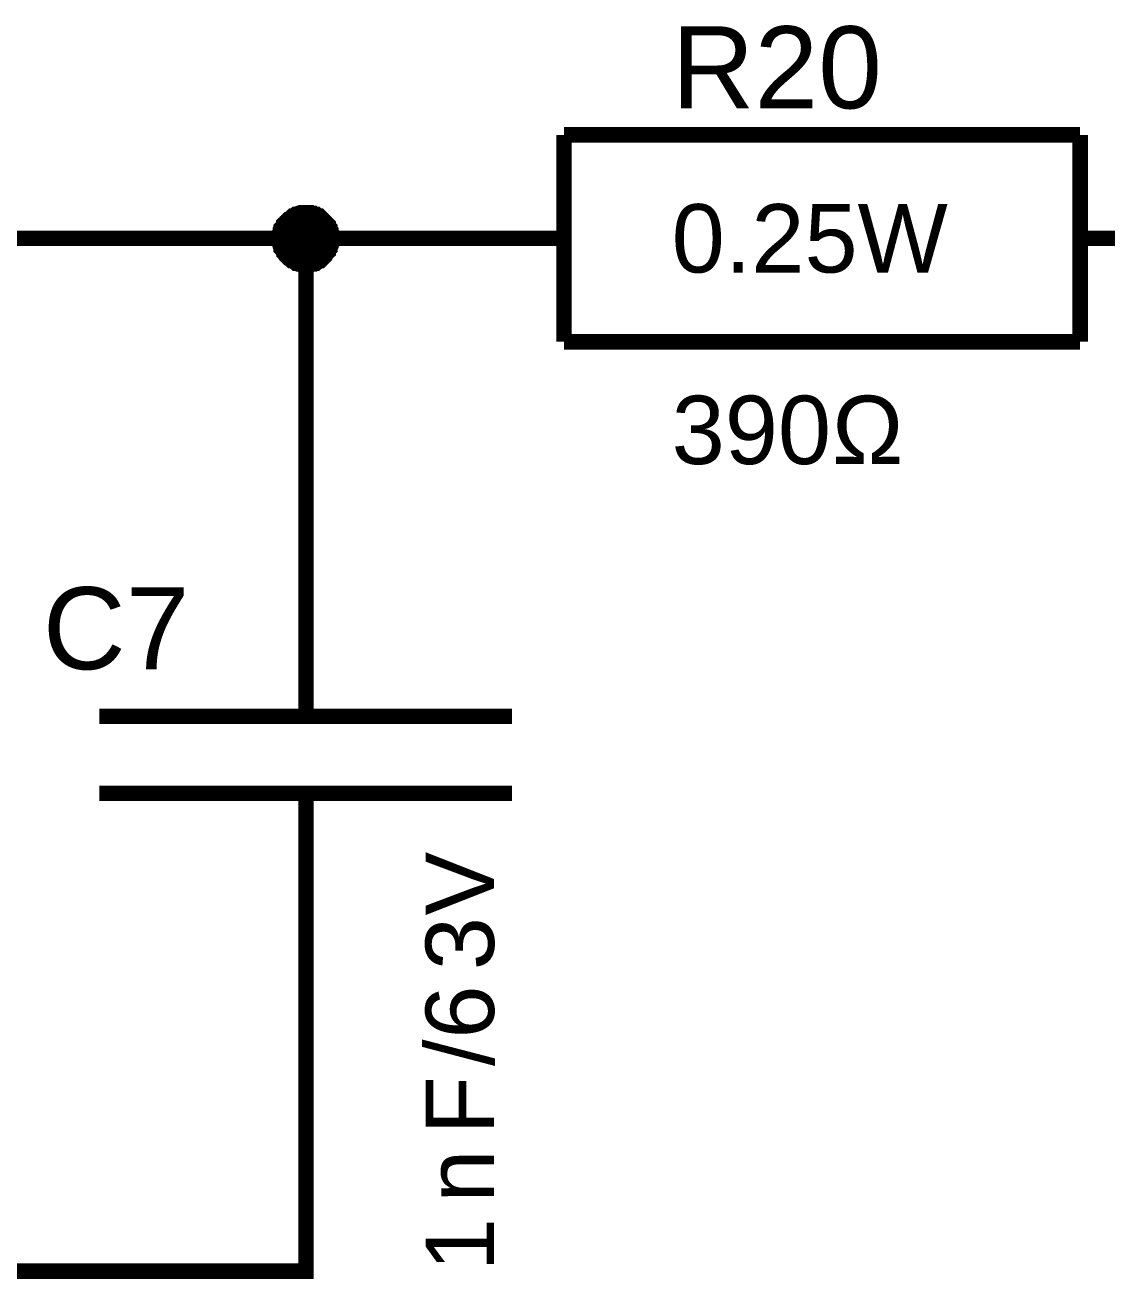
# Model space of a CAD drawing. Header units: millimetres. Extents: x -2024 to 917, y -725 to 13.
# Drawn here: x -1974.33 to -1953.37, y -689.32 to -665.04 of the extents above; entities that cross this region are included whole.
import ezdxf

# ---------------------------------------------------------------- set-up
doc = ezdxf.new("R2010")
doc.units = ezdxf.units.MM
doc.styles.get("Standard").update_dxf_attribs({"font": 'arial.ttf'})

msp = doc.modelspace()

# ---------------------------------------------------------------- linework, layer by layer
at = {"color": 7}
for points, const_width in [([(-1963.884, -667.163), (-1963.884, -671.171)], 0.3), ([(-1963.884, -667.163), (-1953.887, -667.163)], 0.3), ([(-1953.887, -667.163), (-1953.887, -671.171)], 0.3), ([(-1969.396, -669.167), (-1969.396, -669.134), (-1969.396, -669.117), (-1969.396, -669.084), (-1969.379, -669.068), (-1969.379, -669.035), (-1969.379, -669.018), (-1969.363, -669.001), (-1969.363, -668.968), (-1969.346, -668.952), (-1969.329, -668.935), (-1969.313, -668.902), (-1969.313, -668.885), (-1969.296, -668.869), (-1969.28, -668.852), (-1969.263, -668.836), (-1969.247, -668.819), (-1969.23, -668.803), (-1969.214, -668.786), (-1969.181, -668.77), (-1969.164, -668.753), (-1969.147, -668.736), (-1969.131, -668.736), (-1969.098, -668.72), (-1969.081, -668.703), (-1969.065, -668.703), (-1969.032, -668.687), (-1969.015, -668.687), (-1968.982, -668.687), (-1968.965, -668.67), (-1968.932, -668.67), (-1968.916, -668.67), (-1968.883, -668.67)], 0.3), ([(-1969.396, -669.167), (-1969.396, -669.134), (-1969.396, -669.117), (-1969.396, -669.084), (-1969.379, -669.068), (-1969.379, -669.035), (-1969.379, -669.018), (-1969.363, -669.001), (-1969.363, -668.968), (-1969.346, -668.952), (-1969.329, -668.935), (-1969.313, -668.902), (-1969.313, -668.885), (-1969.296, -668.869), (-1969.28, -668.852), (-1969.263, -668.836), (-1969.247, -668.819), (-1969.23, -668.803), (-1969.214, -668.786), (-1969.181, -668.77), (-1969.164, -668.753), (-1969.147, -668.736), (-1969.131, -668.736), (-1969.098, -668.72), (-1969.081, -668.703), (-1969.065, -668.703), (-1969.032, -668.687), (-1969.015, -668.687), (-1968.982, -668.687), (-1968.965, -668.67), (-1968.932, -668.67), (-1968.916, -668.67), (-1968.883, -668.67)], 0.3), ([(-1969.396, -669.167), (-1969.396, -669.134), (-1969.396, -669.117), (-1969.396, -669.084), (-1969.379, -669.068), (-1969.379, -669.035), (-1969.379, -669.018), (-1969.363, -669.001), (-1969.363, -668.968), (-1969.346, -668.952), (-1969.329, -668.935), (-1969.313, -668.902), (-1969.313, -668.885), (-1969.296, -668.869), (-1969.28, -668.852), (-1969.263, -668.836), (-1969.247, -668.819), (-1969.23, -668.803), (-1969.214, -668.786), (-1969.181, -668.77), (-1969.164, -668.753), (-1969.147, -668.736), (-1969.131, -668.736), (-1969.098, -668.72), (-1969.081, -668.703), (-1969.065, -668.703), (-1969.032, -668.687), (-1969.015, -668.687), (-1968.982, -668.687), (-1968.965, -668.67), (-1968.932, -668.67), (-1968.916, -668.67), (-1968.883, -668.67)], 0.3), ([(-1969.396, -669.167), (-1969.396, -669.134), (-1969.396, -669.117), (-1969.396, -669.084), (-1969.379, -669.068), (-1969.379, -669.035), (-1969.379, -669.018), (-1969.363, -669.001), (-1969.363, -668.968), (-1969.346, -668.952), (-1969.329, -668.935), (-1969.313, -668.902), (-1969.313, -668.885), (-1969.296, -668.869), (-1969.28, -668.852), (-1969.263, -668.836), (-1969.247, -668.819), (-1969.23, -668.803), (-1969.214, -668.786), (-1969.181, -668.77), (-1969.164, -668.753), (-1969.147, -668.736), (-1969.131, -668.736), (-1969.098, -668.72), (-1969.081, -668.703), (-1969.065, -668.703), (-1969.032, -668.687), (-1969.015, -668.687), (-1968.982, -668.687), (-1968.965, -668.67), (-1968.932, -668.67), (-1968.916, -668.67), (-1968.883, -668.67)], 0.3), ([(-1969.396, -669.167), (-1969.396, -669.134), (-1969.396, -669.117), (-1969.396, -669.084), (-1969.379, -669.068), (-1969.379, -669.035), (-1969.379, -669.018), (-1969.363, -669.001), (-1969.363, -668.968), (-1969.346, -668.952), (-1969.329, -668.935), (-1969.313, -668.902), (-1969.313, -668.885), (-1969.296, -668.869), (-1969.28, -668.852), (-1969.263, -668.836), (-1969.247, -668.819), (-1969.23, -668.803), (-1969.214, -668.786), (-1969.181, -668.77), (-1969.164, -668.753), (-1969.147, -668.736), (-1969.131, -668.736), (-1969.098, -668.72), (-1969.081, -668.703), (-1969.065, -668.703), (-1969.032, -668.687), (-1969.015, -668.687), (-1968.982, -668.687), (-1968.965, -668.67), (-1968.932, -668.67), (-1968.916, -668.67), (-1968.883, -668.67)], 0.0991), ([(-1969.396, -669.167), (-1969.396, -669.134), (-1969.396, -669.117), (-1969.396, -669.084), (-1969.379, -669.068), (-1969.379, -669.035), (-1969.379, -669.018), (-1969.363, -669.001), (-1969.363, -668.968), (-1969.346, -668.952), (-1969.329, -668.935), (-1969.313, -668.902), (-1969.313, -668.885), (-1969.296, -668.869), (-1969.28, -668.852), (-1969.263, -668.836), (-1969.247, -668.819), (-1969.23, -668.803), (-1969.214, -668.786), (-1969.181, -668.77), (-1969.164, -668.753), (-1969.147, -668.736), (-1969.131, -668.736), (-1969.098, -668.72), (-1969.081, -668.703), (-1969.065, -668.703), (-1969.032, -668.687), (-1969.015, -668.687), (-1968.982, -668.687), (-1968.965, -668.67), (-1968.932, -668.67), (-1968.916, -668.67), (-1968.883, -668.67)], 0.0991), ([(-1969.396, -669.167), (-1969.396, -669.134), (-1969.396, -669.117), (-1969.396, -669.084), (-1969.379, -669.068), (-1969.379, -669.035), (-1969.379, -669.018), (-1969.363, -669.001), (-1969.363, -668.968), (-1969.346, -668.952), (-1969.329, -668.935), (-1969.313, -668.902), (-1969.313, -668.885), (-1969.296, -668.869), (-1969.28, -668.852), (-1969.263, -668.836), (-1969.247, -668.819), (-1969.23, -668.803), (-1969.214, -668.786), (-1969.181, -668.77), (-1969.164, -668.753), (-1969.147, -668.736), (-1969.131, -668.736), (-1969.098, -668.72), (-1969.081, -668.703), (-1969.065, -668.703), (-1969.032, -668.687), (-1969.015, -668.687), (-1968.982, -668.687), (-1968.965, -668.67), (-1968.932, -668.67), (-1968.916, -668.67), (-1968.883, -668.67)], 0.0991), ([(-1969.396, -669.167), (-1969.396, -669.134), (-1969.396, -669.117), (-1969.396, -669.084), (-1969.379, -669.068), (-1969.379, -669.035), (-1969.379, -669.018), (-1969.363, -669.001), (-1969.363, -668.968), (-1969.346, -668.952), (-1969.329, -668.935), (-1969.313, -668.902), (-1969.313, -668.885), (-1969.296, -668.869), (-1969.28, -668.852), (-1969.263, -668.836), (-1969.247, -668.819), (-1969.23, -668.803), (-1969.214, -668.786), (-1969.181, -668.77), (-1969.164, -668.753), (-1969.147, -668.736), (-1969.131, -668.736), (-1969.098, -668.72), (-1969.081, -668.703), (-1969.065, -668.703), (-1969.032, -668.687), (-1969.015, -668.687), (-1968.982, -668.687), (-1968.965, -668.67), (-1968.932, -668.67), (-1968.916, -668.67), (-1968.883, -668.67)], 0.0991), ([(-1968.883, -668.67), (-1968.883, -668.67)], 0.3), ([(-1968.883, -668.67), (-1968.849, -668.67), (-1968.833, -668.67), (-1968.8, -668.67), (-1968.783, -668.687), (-1968.75, -668.687), (-1968.734, -668.687), (-1968.717, -668.703), (-1968.684, -668.703), (-1968.667, -668.72), (-1968.651, -668.736), (-1968.618, -668.736), (-1968.601, -668.753), (-1968.585, -668.77), (-1968.568, -668.786), (-1968.552, -668.803), (-1968.535, -668.819), (-1968.518, -668.836), (-1968.502, -668.852), (-1968.485, -668.869), (-1968.469, -668.885), (-1968.452, -668.902), (-1968.452, -668.935), (-1968.436, -668.952), (-1968.419, -668.968), (-1968.419, -669.001), (-1968.403, -669.018), (-1968.403, -669.035), (-1968.403, -669.068), (-1968.386, -669.084), (-1968.386, -669.117), (-1968.386, -669.134), (-1968.386, -669.167)], 0.3), ([(-1968.883, -668.67), (-1968.883, -668.67)], 0.3), ([(-1968.883, -668.67), (-1968.849, -668.67), (-1968.833, -668.67), (-1968.8, -668.67), (-1968.783, -668.687), (-1968.75, -668.687), (-1968.734, -668.687), (-1968.717, -668.703), (-1968.684, -668.703), (-1968.667, -668.72), (-1968.651, -668.736), (-1968.618, -668.736), (-1968.601, -668.753), (-1968.585, -668.77), (-1968.568, -668.786), (-1968.552, -668.803), (-1968.535, -668.819), (-1968.518, -668.836), (-1968.502, -668.852), (-1968.485, -668.869), (-1968.469, -668.885), (-1968.452, -668.902), (-1968.452, -668.935), (-1968.436, -668.952), (-1968.419, -668.968), (-1968.419, -669.001), (-1968.403, -669.018), (-1968.403, -669.035), (-1968.403, -669.068), (-1968.386, -669.084), (-1968.386, -669.117), (-1968.386, -669.134), (-1968.386, -669.167)], 0.3), ([(-1968.883, -668.67), (-1968.883, -668.67)], 0.3), ([(-1968.883, -668.67), (-1968.849, -668.67), (-1968.833, -668.67), (-1968.8, -668.67), (-1968.783, -668.687), (-1968.75, -668.687), (-1968.734, -668.687), (-1968.717, -668.703), (-1968.684, -668.703), (-1968.667, -668.72), (-1968.651, -668.736), (-1968.618, -668.736), (-1968.601, -668.753), (-1968.585, -668.77), (-1968.568, -668.786), (-1968.552, -668.803), (-1968.535, -668.819), (-1968.518, -668.836), (-1968.502, -668.852), (-1968.485, -668.869), (-1968.469, -668.885), (-1968.452, -668.902), (-1968.452, -668.935), (-1968.436, -668.952), (-1968.419, -668.968), (-1968.419, -669.001), (-1968.403, -669.018), (-1968.403, -669.035), (-1968.403, -669.068), (-1968.386, -669.084), (-1968.386, -669.117), (-1968.386, -669.134), (-1968.386, -669.167)], 0.3), ([(-1968.883, -668.67), (-1968.883, -668.67)], 0.3), ([(-1968.883, -668.67), (-1968.849, -668.67), (-1968.833, -668.67), (-1968.8, -668.67), (-1968.783, -668.687), (-1968.75, -668.687), (-1968.734, -668.687), (-1968.717, -668.703), (-1968.684, -668.703), (-1968.667, -668.72), (-1968.651, -668.736), (-1968.618, -668.736), (-1968.601, -668.753), (-1968.585, -668.77), (-1968.568, -668.786), (-1968.552, -668.803), (-1968.535, -668.819), (-1968.518, -668.836), (-1968.502, -668.852), (-1968.485, -668.869), (-1968.469, -668.885), (-1968.452, -668.902), (-1968.452, -668.935), (-1968.436, -668.952), (-1968.419, -668.968), (-1968.419, -669.001), (-1968.403, -669.018), (-1968.403, -669.035), (-1968.403, -669.068), (-1968.386, -669.084), (-1968.386, -669.117), (-1968.386, -669.134), (-1968.386, -669.167)], 0.3), ([(-1968.883, -668.67), (-1968.883, -668.67)], 0.0991), ([(-1968.883, -668.67), (-1968.849, -668.67), (-1968.833, -668.67), (-1968.8, -668.67), (-1968.783, -668.687), (-1968.75, -668.687), (-1968.734, -668.687), (-1968.717, -668.703), (-1968.684, -668.703), (-1968.667, -668.72), (-1968.651, -668.736), (-1968.618, -668.736), (-1968.601, -668.753), (-1968.585, -668.77), (-1968.568, -668.786), (-1968.552, -668.803), (-1968.535, -668.819), (-1968.518, -668.836), (-1968.502, -668.852), (-1968.485, -668.869), (-1968.469, -668.885), (-1968.452, -668.902), (-1968.452, -668.935), (-1968.436, -668.952), (-1968.419, -668.968), (-1968.419, -669.001), (-1968.403, -669.018), (-1968.403, -669.035), (-1968.403, -669.068), (-1968.386, -669.084), (-1968.386, -669.117), (-1968.386, -669.134), (-1968.386, -669.167)], 0.0991), ([(-1968.883, -668.67), (-1968.883, -668.67)], 0.0991), ([(-1968.883, -668.67), (-1968.849, -668.67), (-1968.833, -668.67), (-1968.8, -668.67), (-1968.783, -668.687), (-1968.75, -668.687), (-1968.734, -668.687), (-1968.717, -668.703), (-1968.684, -668.703), (-1968.667, -668.72), (-1968.651, -668.736), (-1968.618, -668.736), (-1968.601, -668.753), (-1968.585, -668.77), (-1968.568, -668.786), (-1968.552, -668.803), (-1968.535, -668.819), (-1968.518, -668.836), (-1968.502, -668.852), (-1968.485, -668.869), (-1968.469, -668.885), (-1968.452, -668.902), (-1968.452, -668.935), (-1968.436, -668.952), (-1968.419, -668.968), (-1968.419, -669.001), (-1968.403, -669.018), (-1968.403, -669.035), (-1968.403, -669.068), (-1968.386, -669.084), (-1968.386, -669.117), (-1968.386, -669.134), (-1968.386, -669.167)], 0.0991), ([(-1968.883, -668.67), (-1968.883, -668.67)], 0.0991), ([(-1968.883, -668.67), (-1968.849, -668.67), (-1968.833, -668.67), (-1968.8, -668.67), (-1968.783, -668.687), (-1968.75, -668.687), (-1968.734, -668.687), (-1968.717, -668.703), (-1968.684, -668.703), (-1968.667, -668.72), (-1968.651, -668.736), (-1968.618, -668.736), (-1968.601, -668.753), (-1968.585, -668.77), (-1968.568, -668.786), (-1968.552, -668.803), (-1968.535, -668.819), (-1968.518, -668.836), (-1968.502, -668.852), (-1968.485, -668.869), (-1968.469, -668.885), (-1968.452, -668.902), (-1968.452, -668.935), (-1968.436, -668.952), (-1968.419, -668.968), (-1968.419, -669.001), (-1968.403, -669.018), (-1968.403, -669.035), (-1968.403, -669.068), (-1968.386, -669.084), (-1968.386, -669.117), (-1968.386, -669.134), (-1968.386, -669.167)], 0.0991), ([(-1968.883, -668.67), (-1968.883, -668.67)], 0.0991), ([(-1968.883, -668.67), (-1968.849, -668.67), (-1968.833, -668.67), (-1968.8, -668.67), (-1968.783, -668.687), (-1968.75, -668.687), (-1968.734, -668.687), (-1968.717, -668.703), (-1968.684, -668.703), (-1968.667, -668.72), (-1968.651, -668.736), (-1968.618, -668.736), (-1968.601, -668.753), (-1968.585, -668.77), (-1968.568, -668.786), (-1968.552, -668.803), (-1968.535, -668.819), (-1968.518, -668.836), (-1968.502, -668.852), (-1968.485, -668.869), (-1968.469, -668.885), (-1968.452, -668.902), (-1968.452, -668.935), (-1968.436, -668.952), (-1968.419, -668.968), (-1968.419, -669.001), (-1968.403, -669.018), (-1968.403, -669.035), (-1968.403, -669.068), (-1968.386, -669.084), (-1968.386, -669.117), (-1968.386, -669.134), (-1968.386, -669.167)], 0.0991), ([(-1968.883, -675.426), (-1968.883, -669.167), (-1978.879, -669.167), (-1978.879, -671.667)], 0.3), ([(-1968.883, -669.68), (-1968.916, -669.68), (-1968.932, -669.68), (-1968.965, -669.68), (-1968.982, -669.664), (-1969.015, -669.664), (-1969.032, -669.664), (-1969.065, -669.647), (-1969.081, -669.647), (-1969.098, -669.631), (-1969.131, -669.614), (-1969.147, -669.598), (-1969.164, -669.598), (-1969.181, -669.581), (-1969.214, -669.564), (-1969.23, -669.548), (-1969.247, -669.531), (-1969.263, -669.515), (-1969.28, -669.498), (-1969.296, -669.465), (-1969.313, -669.448), (-1969.313, -669.432), (-1969.329, -669.415), (-1969.346, -669.382), (-1969.363, -669.366), (-1969.363, -669.349), (-1969.379, -669.316), (-1969.379, -669.299), (-1969.379, -669.266), (-1969.396, -669.25), (-1969.396, -669.217), (-1969.396, -669.2), (-1969.396, -669.167)], 0.3), ([(-1969.396, -669.167), (-1969.396, -669.167)], 0.3), ([(-1968.883, -669.68), (-1968.916, -669.68), (-1968.932, -669.68), (-1968.965, -669.68), (-1968.982, -669.664), (-1969.015, -669.664), (-1969.032, -669.664), (-1969.065, -669.647), (-1969.081, -669.647), (-1969.098, -669.631), (-1969.131, -669.614), (-1969.147, -669.598), (-1969.164, -669.598), (-1969.181, -669.581), (-1969.214, -669.564), (-1969.23, -669.548), (-1969.247, -669.531), (-1969.263, -669.515), (-1969.28, -669.498), (-1969.296, -669.465), (-1969.313, -669.448), (-1969.313, -669.432), (-1969.329, -669.415), (-1969.346, -669.382), (-1969.363, -669.366), (-1969.363, -669.349), (-1969.379, -669.316), (-1969.379, -669.299), (-1969.379, -669.266), (-1969.396, -669.25), (-1969.396, -669.217), (-1969.396, -669.2), (-1969.396, -669.167)], 0.3), ([(-1969.396, -669.167), (-1969.396, -669.167)], 0.3), ([(-1968.883, -669.68), (-1968.916, -669.68), (-1968.932, -669.68), (-1968.965, -669.68), (-1968.982, -669.664), (-1969.015, -669.664), (-1969.032, -669.664), (-1969.065, -669.647), (-1969.081, -669.647), (-1969.098, -669.631), (-1969.131, -669.614), (-1969.147, -669.598), (-1969.164, -669.598), (-1969.181, -669.581), (-1969.214, -669.564), (-1969.23, -669.548), (-1969.247, -669.531), (-1969.263, -669.515), (-1969.28, -669.498), (-1969.296, -669.465), (-1969.313, -669.448), (-1969.313, -669.432), (-1969.329, -669.415), (-1969.346, -669.382), (-1969.363, -669.366), (-1969.363, -669.349), (-1969.379, -669.316), (-1969.379, -669.299), (-1969.379, -669.266), (-1969.396, -669.25), (-1969.396, -669.217), (-1969.396, -669.2), (-1969.396, -669.167)], 0.3), ([(-1969.396, -669.167), (-1969.396, -669.167)], 0.3), ([(-1968.883, -669.68), (-1968.916, -669.68), (-1968.932, -669.68), (-1968.965, -669.68), (-1968.982, -669.664), (-1969.015, -669.664), (-1969.032, -669.664), (-1969.065, -669.647), (-1969.081, -669.647), (-1969.098, -669.631), (-1969.131, -669.614), (-1969.147, -669.598), (-1969.164, -669.598), (-1969.181, -669.581), (-1969.214, -669.564), (-1969.23, -669.548), (-1969.247, -669.531), (-1969.263, -669.515), (-1969.28, -669.498), (-1969.296, -669.465), (-1969.313, -669.448), (-1969.313, -669.432), (-1969.329, -669.415), (-1969.346, -669.382), (-1969.363, -669.366), (-1969.363, -669.349), (-1969.379, -669.316), (-1969.379, -669.299), (-1969.379, -669.266), (-1969.396, -669.25), (-1969.396, -669.217), (-1969.396, -669.2), (-1969.396, -669.167)], 0.3), ([(-1969.396, -669.167), (-1969.396, -669.167)], 0.3), ([(-1968.883, -669.68), (-1968.916, -669.68), (-1968.932, -669.68), (-1968.965, -669.68), (-1968.982, -669.664), (-1969.015, -669.664), (-1969.032, -669.664), (-1969.065, -669.647), (-1969.081, -669.647), (-1969.098, -669.631), (-1969.131, -669.614), (-1969.147, -669.598), (-1969.164, -669.598), (-1969.181, -669.581), (-1969.214, -669.564), (-1969.23, -669.548), (-1969.247, -669.531), (-1969.263, -669.515), (-1969.28, -669.498), (-1969.296, -669.465), (-1969.313, -669.448), (-1969.313, -669.432), (-1969.329, -669.415), (-1969.346, -669.382), (-1969.363, -669.366), (-1969.363, -669.349), (-1969.379, -669.316), (-1969.379, -669.299), (-1969.379, -669.266), (-1969.396, -669.25), (-1969.396, -669.217), (-1969.396, -669.2), (-1969.396, -669.167)], 0.0991), ([(-1969.396, -669.167), (-1969.396, -669.167)], 0.0991), ([(-1968.883, -669.68), (-1968.916, -669.68), (-1968.932, -669.68), (-1968.965, -669.68), (-1968.982, -669.664), (-1969.015, -669.664), (-1969.032, -669.664), (-1969.065, -669.647), (-1969.081, -669.647), (-1969.098, -669.631), (-1969.131, -669.614), (-1969.147, -669.598), (-1969.164, -669.598), (-1969.181, -669.581), (-1969.214, -669.564), (-1969.23, -669.548), (-1969.247, -669.531), (-1969.263, -669.515), (-1969.28, -669.498), (-1969.296, -669.465), (-1969.313, -669.448), (-1969.313, -669.432), (-1969.329, -669.415), (-1969.346, -669.382), (-1969.363, -669.366), (-1969.363, -669.349), (-1969.379, -669.316), (-1969.379, -669.299), (-1969.379, -669.266), (-1969.396, -669.25), (-1969.396, -669.217), (-1969.396, -669.2), (-1969.396, -669.167)], 0.0991), ([(-1969.396, -669.167), (-1969.396, -669.167)], 0.0991), ([(-1968.883, -669.68), (-1968.916, -669.68), (-1968.932, -669.68), (-1968.965, -669.68), (-1968.982, -669.664), (-1969.015, -669.664), (-1969.032, -669.664), (-1969.065, -669.647), (-1969.081, -669.647), (-1969.098, -669.631), (-1969.131, -669.614), (-1969.147, -669.598), (-1969.164, -669.598), (-1969.181, -669.581), (-1969.214, -669.564), (-1969.23, -669.548), (-1969.247, -669.531), (-1969.263, -669.515), (-1969.28, -669.498), (-1969.296, -669.465), (-1969.313, -669.448), (-1969.313, -669.432), (-1969.329, -669.415), (-1969.346, -669.382), (-1969.363, -669.366), (-1969.363, -669.349), (-1969.379, -669.316), (-1969.379, -669.299), (-1969.379, -669.266), (-1969.396, -669.25), (-1969.396, -669.217), (-1969.396, -669.2), (-1969.396, -669.167)], 0.0991), ([(-1969.396, -669.167), (-1969.396, -669.167)], 0.0991), ([(-1968.883, -669.68), (-1968.916, -669.68), (-1968.932, -669.68), (-1968.965, -669.68), (-1968.982, -669.664), (-1969.015, -669.664), (-1969.032, -669.664), (-1969.065, -669.647), (-1969.081, -669.647), (-1969.098, -669.631), (-1969.131, -669.614), (-1969.147, -669.598), (-1969.164, -669.598), (-1969.181, -669.581), (-1969.214, -669.564), (-1969.23, -669.548), (-1969.247, -669.531), (-1969.263, -669.515), (-1969.28, -669.498), (-1969.296, -669.465), (-1969.313, -669.448), (-1969.313, -669.432), (-1969.329, -669.415), (-1969.346, -669.382), (-1969.363, -669.366), (-1969.363, -669.349), (-1969.379, -669.316), (-1969.379, -669.299), (-1969.379, -669.266), (-1969.396, -669.25), (-1969.396, -669.217), (-1969.396, -669.2), (-1969.396, -669.167)], 0.0991), ([(-1969.396, -669.167), (-1969.396, -669.167)], 0.0991), ([(-1968.386, -669.167), (-1968.386, -669.2), (-1968.386, -669.217), (-1968.386, -669.25), (-1968.403, -669.266), (-1968.403, -669.299), (-1968.403, -669.316), (-1968.419, -669.349), (-1968.419, -669.366), (-1968.436, -669.382), (-1968.452, -669.415), (-1968.452, -669.432), (-1968.469, -669.448), (-1968.485, -669.465), (-1968.502, -669.498), (-1968.518, -669.515), (-1968.535, -669.531), (-1968.552, -669.548), (-1968.568, -669.564), (-1968.585, -669.581), (-1968.601, -669.598), (-1968.618, -669.598), (-1968.651, -669.614), (-1968.667, -669.631), (-1968.684, -669.647), (-1968.717, -669.647), (-1968.734, -669.664), (-1968.75, -669.664), (-1968.783, -669.664), (-1968.8, -669.68), (-1968.833, -669.68), (-1968.849, -669.68), (-1968.883, -669.68)], 0.3), ([(-1966.383, -669.167), (-1968.883, -669.167)], 0.3), ([(-1968.386, -669.167), (-1968.386, -669.2), (-1968.386, -669.217), (-1968.386, -669.25), (-1968.403, -669.266), (-1968.403, -669.299), (-1968.403, -669.316), (-1968.419, -669.349), (-1968.419, -669.366), (-1968.436, -669.382), (-1968.452, -669.415), (-1968.452, -669.432), (-1968.469, -669.448), (-1968.485, -669.465), (-1968.502, -669.498), (-1968.518, -669.515), (-1968.535, -669.531), (-1968.552, -669.548), (-1968.568, -669.564), (-1968.585, -669.581), (-1968.601, -669.598), (-1968.618, -669.598), (-1968.651, -669.614), (-1968.667, -669.631), (-1968.684, -669.647), (-1968.717, -669.647), (-1968.734, -669.664), (-1968.75, -669.664), (-1968.783, -669.664), (-1968.8, -669.68), (-1968.833, -669.68), (-1968.849, -669.68), (-1968.883, -669.68)], 0.3), ([(-1968.386, -669.167), (-1968.386, -669.2), (-1968.386, -669.217), (-1968.386, -669.25), (-1968.403, -669.266), (-1968.403, -669.299), (-1968.403, -669.316), (-1968.419, -669.349), (-1968.419, -669.366), (-1968.436, -669.382), (-1968.452, -669.415), (-1968.452, -669.432), (-1968.469, -669.448), (-1968.485, -669.465), (-1968.502, -669.498), (-1968.518, -669.515), (-1968.535, -669.531), (-1968.552, -669.548), (-1968.568, -669.564), (-1968.585, -669.581), (-1968.601, -669.598), (-1968.618, -669.598), (-1968.651, -669.614), (-1968.667, -669.631), (-1968.684, -669.647), (-1968.717, -669.647), (-1968.734, -669.664), (-1968.75, -669.664), (-1968.783, -669.664), (-1968.8, -669.68), (-1968.833, -669.68), (-1968.849, -669.68), (-1968.883, -669.68)], 0.3), ([(-1968.386, -669.167), (-1968.386, -669.2), (-1968.386, -669.217), (-1968.386, -669.25), (-1968.403, -669.266), (-1968.403, -669.299), (-1968.403, -669.316), (-1968.419, -669.349), (-1968.419, -669.366), (-1968.436, -669.382), (-1968.452, -669.415), (-1968.452, -669.432), (-1968.469, -669.448), (-1968.485, -669.465), (-1968.502, -669.498), (-1968.518, -669.515), (-1968.535, -669.531), (-1968.552, -669.548), (-1968.568, -669.564), (-1968.585, -669.581), (-1968.601, -669.598), (-1968.618, -669.598), (-1968.651, -669.614), (-1968.667, -669.631), (-1968.684, -669.647), (-1968.717, -669.647), (-1968.734, -669.664), (-1968.75, -669.664), (-1968.783, -669.664), (-1968.8, -669.68), (-1968.833, -669.68), (-1968.849, -669.68), (-1968.883, -669.68)], 0.3), ([(-1968.386, -669.167), (-1968.386, -669.2), (-1968.386, -669.217), (-1968.386, -669.25), (-1968.403, -669.266), (-1968.403, -669.299), (-1968.403, -669.316), (-1968.419, -669.349), (-1968.419, -669.366), (-1968.436, -669.382), (-1968.452, -669.415), (-1968.452, -669.432), (-1968.469, -669.448), (-1968.485, -669.465), (-1968.502, -669.498), (-1968.518, -669.515), (-1968.535, -669.531), (-1968.552, -669.548), (-1968.568, -669.564), (-1968.585, -669.581), (-1968.601, -669.598), (-1968.618, -669.598), (-1968.651, -669.614), (-1968.667, -669.631), (-1968.684, -669.647), (-1968.717, -669.647), (-1968.734, -669.664), (-1968.75, -669.664), (-1968.783, -669.664), (-1968.8, -669.68), (-1968.833, -669.68), (-1968.849, -669.68), (-1968.883, -669.68)], 0.0991), ([(-1968.386, -669.167), (-1968.386, -669.2), (-1968.386, -669.217), (-1968.386, -669.25), (-1968.403, -669.266), (-1968.403, -669.299), (-1968.403, -669.316), (-1968.419, -669.349), (-1968.419, -669.366), (-1968.436, -669.382), (-1968.452, -669.415), (-1968.452, -669.432), (-1968.469, -669.448), (-1968.485, -669.465), (-1968.502, -669.498), (-1968.518, -669.515), (-1968.535, -669.531), (-1968.552, -669.548), (-1968.568, -669.564), (-1968.585, -669.581), (-1968.601, -669.598), (-1968.618, -669.598), (-1968.651, -669.614), (-1968.667, -669.631), (-1968.684, -669.647), (-1968.717, -669.647), (-1968.734, -669.664), (-1968.75, -669.664), (-1968.783, -669.664), (-1968.8, -669.68), (-1968.833, -669.68), (-1968.849, -669.68), (-1968.883, -669.68)], 0.0991), ([(-1968.386, -669.167), (-1968.386, -669.2), (-1968.386, -669.217), (-1968.386, -669.25), (-1968.403, -669.266), (-1968.403, -669.299), (-1968.403, -669.316), (-1968.419, -669.349), (-1968.419, -669.366), (-1968.436, -669.382), (-1968.452, -669.415), (-1968.452, -669.432), (-1968.469, -669.448), (-1968.485, -669.465), (-1968.502, -669.498), (-1968.518, -669.515), (-1968.535, -669.531), (-1968.552, -669.548), (-1968.568, -669.564), (-1968.585, -669.581), (-1968.601, -669.598), (-1968.618, -669.598), (-1968.651, -669.614), (-1968.667, -669.631), (-1968.684, -669.647), (-1968.717, -669.647), (-1968.734, -669.664), (-1968.75, -669.664), (-1968.783, -669.664), (-1968.8, -669.68), (-1968.833, -669.68), (-1968.849, -669.68), (-1968.883, -669.68)], 0.0991), ([(-1968.386, -669.167), (-1968.386, -669.2), (-1968.386, -669.217), (-1968.386, -669.25), (-1968.403, -669.266), (-1968.403, -669.299), (-1968.403, -669.316), (-1968.419, -669.349), (-1968.419, -669.366), (-1968.436, -669.382), (-1968.452, -669.415), (-1968.452, -669.432), (-1968.469, -669.448), (-1968.485, -669.465), (-1968.502, -669.498), (-1968.518, -669.515), (-1968.535, -669.531), (-1968.552, -669.548), (-1968.568, -669.564), (-1968.585, -669.581), (-1968.601, -669.598), (-1968.618, -669.598), (-1968.651, -669.614), (-1968.667, -669.631), (-1968.684, -669.647), (-1968.717, -669.647), (-1968.734, -669.664), (-1968.75, -669.664), (-1968.783, -669.664), (-1968.8, -669.68), (-1968.833, -669.68), (-1968.849, -669.68), (-1968.883, -669.68)], 0.0991), ([(-1968.386, -669.167), (-1968.386, -669.167), (-1968.386, -669.167), (-1968.386, -669.167), (-1968.386, -669.167), (-1968.386, -669.167), (-1968.386, -669.167), (-1968.386, -669.167), (-1968.386, -669.167), (-1968.386, -669.167), (-1968.386, -669.167), (-1968.386, -669.167), (-1968.386, -669.167), (-1968.386, -669.167), (-1968.386, -669.167), (-1968.386, -669.167), (-1968.386, -669.167), (-1968.386, -669.167), (-1968.386, -669.167), (-1968.386, -669.167), (-1968.386, -669.167), (-1968.386, -669.167), (-1968.386, -669.167), (-1968.386, -669.167), (-1968.386, -669.167), (-1968.386, -669.167), (-1968.386, -669.167), (-1968.386, -669.167), (-1968.386, -669.167), (-1968.386, -669.167), (-1968.386, -669.167), (-1968.386, -669.167), (-1968.386, -669.167)], 0.3), ([(-1968.386, -669.167), (-1968.386, -669.167)], 0.3), ([(-1968.386, -669.167), (-1968.386, -669.167), (-1968.386, -669.167), (-1968.386, -669.167), (-1968.386, -669.167), (-1968.386, -669.167), (-1968.386, -669.167), (-1968.386, -669.167), (-1968.386, -669.167), (-1968.386, -669.167), (-1968.386, -669.167), (-1968.386, -669.167), (-1968.386, -669.167), (-1968.386, -669.167), (-1968.386, -669.167), (-1968.386, -669.167), (-1968.386, -669.167), (-1968.386, -669.167), (-1968.386, -669.167), (-1968.386, -669.167), (-1968.386, -669.167), (-1968.386, -669.167), (-1968.386, -669.167), (-1968.386, -669.167), (-1968.386, -669.167), (-1968.386, -669.167), (-1968.386, -669.167), (-1968.386, -669.167), (-1968.386, -669.167), (-1968.386, -669.167), (-1968.386, -669.167), (-1968.386, -669.167), (-1968.386, -669.167)], 0.3), ([(-1968.386, -669.167), (-1968.386, -669.167)], 0.3), ([(-1968.386, -669.167), (-1968.386, -669.167), (-1968.386, -669.167), (-1968.386, -669.167), (-1968.386, -669.167), (-1968.386, -669.167), (-1968.386, -669.167), (-1968.386, -669.167), (-1968.386, -669.167), (-1968.386, -669.167), (-1968.386, -669.167), (-1968.386, -669.167), (-1968.386, -669.167), (-1968.386, -669.167), (-1968.386, -669.167), (-1968.386, -669.167), (-1968.386, -669.167), (-1968.386, -669.167), (-1968.386, -669.167), (-1968.386, -669.167), (-1968.386, -669.167), (-1968.386, -669.167), (-1968.386, -669.167), (-1968.386, -669.167), (-1968.386, -669.167), (-1968.386, -669.167), (-1968.386, -669.167), (-1968.386, -669.167), (-1968.386, -669.167), (-1968.386, -669.167), (-1968.386, -669.167), (-1968.386, -669.167), (-1968.386, -669.167)], 0.3), ([(-1968.386, -669.167), (-1968.386, -669.167)], 0.3), ([(-1968.386, -669.167), (-1968.386, -669.167), (-1968.386, -669.167), (-1968.386, -669.167), (-1968.386, -669.167), (-1968.386, -669.167), (-1968.386, -669.167), (-1968.386, -669.167), (-1968.386, -669.167), (-1968.386, -669.167), (-1968.386, -669.167), (-1968.386, -669.167), (-1968.386, -669.167), (-1968.386, -669.167), (-1968.386, -669.167), (-1968.386, -669.167), (-1968.386, -669.167), (-1968.386, -669.167), (-1968.386, -669.167), (-1968.386, -669.167), (-1968.386, -669.167), (-1968.386, -669.167), (-1968.386, -669.167), (-1968.386, -669.167), (-1968.386, -669.167), (-1968.386, -669.167), (-1968.386, -669.167), (-1968.386, -669.167), (-1968.386, -669.167), (-1968.386, -669.167), (-1968.386, -669.167), (-1968.386, -669.167), (-1968.386, -669.167)], 0.3), ([(-1968.386, -669.167), (-1968.386, -669.167)], 0.3), ([(-1968.386, -669.167), (-1968.386, -669.167), (-1968.386, -669.167), (-1968.386, -669.167), (-1968.386, -669.167), (-1968.386, -669.167), (-1968.386, -669.167), (-1968.386, -669.167), (-1968.386, -669.167), (-1968.386, -669.167), (-1968.386, -669.167), (-1968.386, -669.167), (-1968.386, -669.167), (-1968.386, -669.167), (-1968.386, -669.167), (-1968.386, -669.167), (-1968.386, -669.167), (-1968.386, -669.167), (-1968.386, -669.167), (-1968.386, -669.167), (-1968.386, -669.167), (-1968.386, -669.167), (-1968.386, -669.167), (-1968.386, -669.167), (-1968.386, -669.167), (-1968.386, -669.167), (-1968.386, -669.167), (-1968.386, -669.167), (-1968.386, -669.167), (-1968.386, -669.167), (-1968.386, -669.167), (-1968.386, -669.167), (-1968.386, -669.167)], 0.0991), ([(-1968.386, -669.167), (-1968.386, -669.167)], 0.0991), ([(-1968.386, -669.167), (-1968.386, -669.167), (-1968.386, -669.167), (-1968.386, -669.167), (-1968.386, -669.167), (-1968.386, -669.167), (-1968.386, -669.167), (-1968.386, -669.167), (-1968.386, -669.167), (-1968.386, -669.167), (-1968.386, -669.167), (-1968.386, -669.167), (-1968.386, -669.167), (-1968.386, -669.167), (-1968.386, -669.167), (-1968.386, -669.167), (-1968.386, -669.167), (-1968.386, -669.167), (-1968.386, -669.167), (-1968.386, -669.167), (-1968.386, -669.167), (-1968.386, -669.167), (-1968.386, -669.167), (-1968.386, -669.167), (-1968.386, -669.167), (-1968.386, -669.167), (-1968.386, -669.167), (-1968.386, -669.167), (-1968.386, -669.167), (-1968.386, -669.167), (-1968.386, -669.167), (-1968.386, -669.167), (-1968.386, -669.167)], 0.0991), ([(-1968.386, -669.167), (-1968.386, -669.167)], 0.0991), ([(-1968.386, -669.167), (-1968.386, -669.167), (-1968.386, -669.167), (-1968.386, -669.167), (-1968.386, -669.167), (-1968.386, -669.167), (-1968.386, -669.167), (-1968.386, -669.167), (-1968.386, -669.167), (-1968.386, -669.167), (-1968.386, -669.167), (-1968.386, -669.167), (-1968.386, -669.167), (-1968.386, -669.167), (-1968.386, -669.167), (-1968.386, -669.167), (-1968.386, -669.167), (-1968.386, -669.167), (-1968.386, -669.167), (-1968.386, -669.167), (-1968.386, -669.167), (-1968.386, -669.167), (-1968.386, -669.167), (-1968.386, -669.167), (-1968.386, -669.167), (-1968.386, -669.167), (-1968.386, -669.167), (-1968.386, -669.167), (-1968.386, -669.167), (-1968.386, -669.167), (-1968.386, -669.167), (-1968.386, -669.167), (-1968.386, -669.167)], 0.0991), ([(-1968.386, -669.167), (-1968.386, -669.167)], 0.0991), ([(-1968.386, -669.167), (-1968.386, -669.167), (-1968.386, -669.167), (-1968.386, -669.167), (-1968.386, -669.167), (-1968.386, -669.167), (-1968.386, -669.167), (-1968.386, -669.167), (-1968.386, -669.167), (-1968.386, -669.167), (-1968.386, -669.167), (-1968.386, -669.167), (-1968.386, -669.167), (-1968.386, -669.167), (-1968.386, -669.167), (-1968.386, -669.167), (-1968.386, -669.167), (-1968.386, -669.167), (-1968.386, -669.167), (-1968.386, -669.167), (-1968.386, -669.167), (-1968.386, -669.167), (-1968.386, -669.167), (-1968.386, -669.167), (-1968.386, -669.167), (-1968.386, -669.167), (-1968.386, -669.167), (-1968.386, -669.167), (-1968.386, -669.167), (-1968.386, -669.167), (-1968.386, -669.167), (-1968.386, -669.167), (-1968.386, -669.167)], 0.0991), ([(-1968.386, -669.167), (-1968.386, -669.167)], 0.0991), ([(-1963.884, -669.167), (-1966.383, -669.167)], 0.3), ([(-1953.887, -669.167), (-1951.405, -669.167)], 0.3), ([(-1963.884, -671.171), (-1953.887, -671.171)], 0.3), ([(-1968.883, -678.423), (-1968.883, -675.426)], 0.3), ([(-1972.888, -678.423), (-1964.894, -678.423)], 0.3), ([(-1972.888, -679.914), (-1964.894, -679.914)], 0.3), ([(-1968.883, -679.914), (-1968.883, -682.927)], 0.3), ([(-1968.883, -682.927), (-1968.883, -689.17), (-1978.879, -689.17), (-1978.879, -686.67)], 0.3)]:
    msp.add_lwpolyline(points, dxfattribs=dict(at, const_width=const_width))
at = {"color": 7, "const_width": 0.508}
msp.add_lwpolyline([(-1969.209, -669.163, 1), (-1968.701, -669.163, 1)], format="xyb", close=True, dxfattribs=at)

# ---------------------------------------------------------------- texts
at = {"color": 7}
for s, height, p in [('R20', 1.5897, (-1961.799, -666.65)), ('0.25W', 1.3247, (-1961.799, -669.829)), ('390Ω', 1.3247, (-1961.799, -673.539)), ('C7', 1.5897, (-1973.98, -677.513))]:
    msp.add_text(s, height=height, dxfattribs=at).set_placement(p)
for s, p in [('V', (-1965.241, -682.282)), ('3', (-1965.241, -683.341)), ('6', (-1965.241, -684.666)), ('/', (-1965.241, -685.196)), ('F', (-1965.241, -686.521)), ('n', (-1965.241, -687.845)), ('1', (-1965.241, -689.17))]:
    msp.add_text(s, height=1.325, rotation=90, dxfattribs=at).set_placement(p)

doc.saveas('drawing.dxf')
